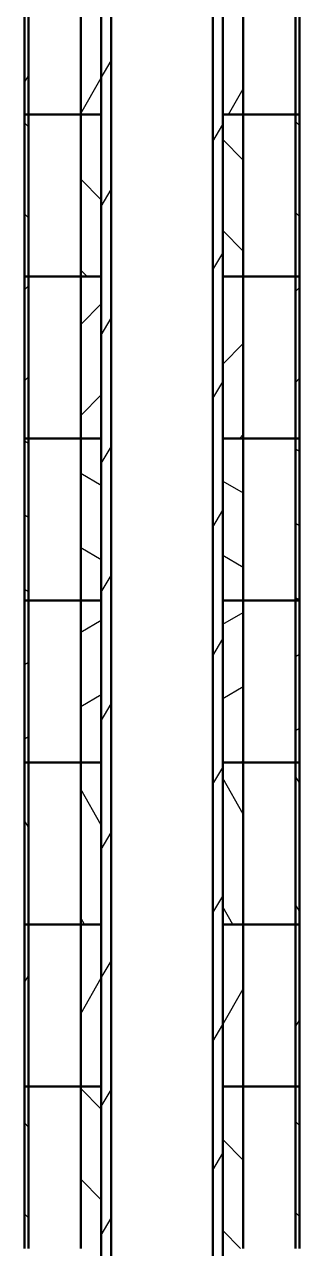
# Model space of a CAD drawing. Header units: millimetres. Extents: x 6662 to 10710, y 10182 to 13222.
# Drawn here: x 8515 to 8685, y 11711 to 12466 of the extents above; entities that cross this region are included whole.
import ezdxf

# ---------------------------------------------------------------- set-up
doc = ezdxf.new("R2010")
doc.units = ezdxf.units.MM
doc.layers.add('ハッチング', color=20, linetype='Continuous', lineweight=25)
doc.layers.add('外形線', color=7, linetype='Continuous', lineweight=50)
pattern_1 = [(240, (7444.034, 9940.564), (34.3704, -19.84375), [])]
pattern_2 = [(135, (7444.034, 9940.564), (-28.0633, -28.0633), [])]
pattern_3 = [(225, (7444.034, 9940.564), (28.0633, -28.0633), [])]
pattern_4 = [(150, (7444.034, 9940.564), (-19.84375, -34.3704), [])]
pattern_5 = [(210, (7444.034, 9940.564), (19.84375, -34.3704), [])]
pattern_6 = [(120, (7444.034, 9940.564), (-34.3704, -19.84375), [])]

msp = doc.modelspace()

# ---------------------------------------------------------------- hatches: boundary and pattern name
at = {"layer": 'ハッチング'}
h = msp.add_hatch(dxfattribs=at)
h.set_pattern_fill('ANSI31', color=256, scale=317.499997, angle=195, style=0)
h.set_pattern_definition(pattern_1)
h.paths.add_polyline_path([(8568.5, 12827.25), (8568.5, 12838.25), (8562.5, 12838.25), (8562.5, 10285.25), (8568.5, 10285.25), (8568.5, 12755.25), (8568.49, 12755.25), (8568.49, 12827.25)])
h = msp.add_hatch(dxfattribs=at)
h.set_pattern_fill('ANSI31', color=256, scale=317.499997, angle=195, style=0)
h.set_pattern_definition(pattern_1)
h.paths.add_polyline_path([(8631.5, 12838.25), (8631.5, 12827.25), (8631.51, 12827.25), (8631.51, 12755.25), (8631.5, 12755.25), (8631.5, 10285.25), (8637.5, 10285.25), (8637.5, 12838.25)])
h = msp.add_hatch(dxfattribs=at)
h.set_pattern_fill('ANSI31', color=256, scale=317.499997, angle=195, style=0)
h.set_pattern_definition(pattern_1)
h.paths.add_polyline_path([(8515, 12510.75), (8515, 12410.75), (8517.5, 12410.75), (8517.5, 12510.75)])
h = msp.add_hatch(dxfattribs=at)
h.set_pattern_fill('ANSI31', color=256, scale=317.499997, angle=195, style=0)
h.set_pattern_definition(pattern_1)
h.paths.add_polyline_path([(8549.75, 12510.75), (8549.75, 12410.75), (8562.5, 12410.75), (8562.5, 12510.75)])
h = msp.add_hatch(dxfattribs=at)
h.set_pattern_fill('ANSI31', color=256, scale=317.499997, angle=195, style=0)
h.set_pattern_definition(pattern_1)
h.paths.add_polyline_path([(8650.25, 12410.75), (8650.25, 12510.75), (8637.5, 12510.75), (8637.5, 12410.75)])
h = msp.add_hatch(dxfattribs=at)
h.set_pattern_fill('ANSI31', color=256, scale=317.499997, angle=195, style=0)
h.set_pattern_definition(pattern_1)
h.paths.add_polyline_path([(8685, 12410.75), (8685, 12510.75), (8682.5, 12510.75), (8682.5, 12410.75)])
h = msp.add_hatch(dxfattribs=at)
h.set_pattern_fill('ANSI31', color=256, scale=317.499997, angle=90, style=0)
h.set_pattern_definition(pattern_2)
h.paths.add_polyline_path([(8515, 12410.75), (8515, 12310.75), (8517.5, 12310.75), (8517.5, 12410.75)])
h = msp.add_hatch(dxfattribs=at)
h.set_pattern_fill('ANSI31', color=256, scale=317.499997, angle=90, style=0)
h.set_pattern_definition(pattern_2)
h.paths.add_polyline_path([(8549.75, 12410.75), (8549.75, 12310.75), (8562.5, 12310.75), (8562.5, 12410.75)])
h = msp.add_hatch(dxfattribs=at)
h.set_pattern_fill('ANSI31', color=256, scale=317.499997, angle=90, style=0)
h.set_pattern_definition(pattern_2)
h.paths.add_polyline_path([(8650.25, 12310.75), (8650.25, 12410.75), (8637.5, 12410.75), (8637.5, 12310.75)])
h = msp.add_hatch(dxfattribs=at)
h.set_pattern_fill('ANSI31', color=256, scale=317.499997, angle=90, style=0)
h.set_pattern_definition(pattern_2)
h.paths.add_polyline_path([(8685, 12310.75), (8685, 12410.75), (8682.5, 12410.75), (8682.5, 12310.75)])
h = msp.add_hatch(dxfattribs=at)
h.set_pattern_fill('ANSI31', color=256, scale=317.499997, angle=180, style=0)
h.set_pattern_definition(pattern_3)
h.paths.add_polyline_path([(8515, 12310.75), (8515, 12210.75), (8517.5, 12210.75), (8517.5, 12310.75)])
h = msp.add_hatch(dxfattribs=at)
h.set_pattern_fill('ANSI31', color=256, scale=317.499997, angle=180, style=0)
h.set_pattern_definition(pattern_3)
h.paths.add_polyline_path([(8549.75, 12310.75), (8549.75, 12210.75), (8562.5, 12210.75), (8562.5, 12310.75)])
h = msp.add_hatch(dxfattribs=at)
h.set_pattern_fill('ANSI31', color=256, scale=317.499997, angle=180, style=0)
h.set_pattern_definition(pattern_3)
h.paths.add_polyline_path([(8650.25, 12210.75), (8650.25, 12310.75), (8637.5, 12310.75), (8637.5, 12210.75)])
h = msp.add_hatch(dxfattribs=at)
h.set_pattern_fill('ANSI31', color=256, scale=317.499997, angle=180, style=0)
h.set_pattern_definition(pattern_3)
h.paths.add_polyline_path([(8685, 12210.75), (8685, 12310.75), (8682.5, 12310.75), (8682.5, 12210.75)])
h = msp.add_hatch(dxfattribs=at)
h.set_pattern_fill('ANSI31', color=256, scale=317.499997, angle=105, style=0)
h.set_pattern_definition(pattern_4)
h.paths.add_polyline_path([(8515, 12210.75), (8515, 12110.75), (8517.5, 12110.75), (8517.5, 12210.75)])
h = msp.add_hatch(dxfattribs=at)
h.set_pattern_fill('ANSI31', color=256, scale=317.499997, angle=105, style=0)
h.set_pattern_definition(pattern_4)
h.paths.add_polyline_path([(8549.75, 12210.75), (8549.75, 12110.75), (8562.5, 12110.75), (8562.5, 12210.75)])
h = msp.add_hatch(dxfattribs=at)
h.set_pattern_fill('ANSI31', color=256, scale=317.499997, angle=105, style=0)
h.set_pattern_definition(pattern_4)
h.paths.add_polyline_path([(8650.25, 12110.75), (8650.25, 12210.75), (8637.5, 12210.75), (8637.5, 12110.75)])
h = msp.add_hatch(dxfattribs=at)
h.set_pattern_fill('ANSI31', color=256, scale=317.499997, angle=105, style=0)
h.set_pattern_definition(pattern_4)
h.paths.add_polyline_path([(8685, 12110.75), (8685, 12210.75), (8682.5, 12210.75), (8682.5, 12110.75)])
h = msp.add_hatch(dxfattribs=at)
h.set_pattern_fill('ANSI31', color=256, scale=317.499997, angle=165, style=0)
h.set_pattern_definition(pattern_5)
h.paths.add_polyline_path([(8515, 12110.75), (8515, 12010.75), (8517.5, 12010.75), (8517.5, 12110.75)])
h = msp.add_hatch(dxfattribs=at)
h.set_pattern_fill('ANSI31', color=256, scale=317.499997, angle=165, style=0)
h.set_pattern_definition(pattern_5)
h.paths.add_polyline_path([(8549.75, 12110.75), (8549.75, 12010.75), (8562.5, 12010.75), (8562.5, 12110.75)])
h = msp.add_hatch(dxfattribs=at)
h.set_pattern_fill('ANSI31', color=256, scale=317.499997, angle=165, style=0)
h.set_pattern_definition(pattern_5)
h.paths.add_polyline_path([(8650.25, 12010.75), (8650.25, 12110.75), (8637.5, 12110.75), (8637.5, 12010.75)])
h = msp.add_hatch(dxfattribs=at)
h.set_pattern_fill('ANSI31', color=256, scale=317.499997, angle=165, style=0)
h.set_pattern_definition(pattern_5)
h.paths.add_polyline_path([(8685, 12010.75), (8685, 12110.75), (8682.5, 12110.75), (8682.5, 12010.75)])
h = msp.add_hatch(dxfattribs=at)
h.set_pattern_fill('ANSI31', color=256, scale=317.499997, angle=75, style=0)
h.set_pattern_definition(pattern_6)
h.paths.add_polyline_path([(8515, 12010.75), (8515, 11910.75), (8517.5, 11910.75), (8517.5, 12010.75)])
h = msp.add_hatch(dxfattribs=at)
h.set_pattern_fill('ANSI31', color=256, scale=317.499997, angle=75, style=0)
h.set_pattern_definition(pattern_6)
h.paths.add_polyline_path([(8549.75, 12010.75), (8549.75, 11910.75), (8562.5, 11910.75), (8562.5, 12010.75)])
h = msp.add_hatch(dxfattribs=at)
h.set_pattern_fill('ANSI31', color=256, scale=317.499997, angle=75, style=0)
h.set_pattern_definition(pattern_6)
h.paths.add_polyline_path([(8650.25, 11910.75), (8650.25, 12010.75), (8637.5, 12010.75), (8637.5, 11910.75)])
h = msp.add_hatch(dxfattribs=at)
h.set_pattern_fill('ANSI31', color=256, scale=317.499997, angle=75, style=0)
h.set_pattern_definition(pattern_6)
h.paths.add_polyline_path([(8685, 11910.75), (8685, 12010.75), (8682.5, 12010.75), (8682.5, 11910.75)])
h = msp.add_hatch(dxfattribs=at)
h.set_pattern_fill('ANSI31', color=256, scale=317.499997, angle=195, style=0)
h.set_pattern_definition(pattern_1)
h.paths.add_polyline_path([(8515, 11910.75), (8515, 11810.75), (8517.5, 11810.75), (8517.5, 11910.75)])
h = msp.add_hatch(dxfattribs=at)
h.set_pattern_fill('ANSI31', color=256, scale=317.499997, angle=195, style=0)
h.set_pattern_definition(pattern_1)
h.paths.add_polyline_path([(8549.75, 11910.75), (8549.75, 11810.75), (8562.5, 11810.75), (8562.5, 11910.75)])
h = msp.add_hatch(dxfattribs=at)
h.set_pattern_fill('ANSI31', color=256, scale=317.499997, angle=195, style=0)
h.set_pattern_definition(pattern_1)
h.paths.add_polyline_path([(8650.25, 11810.75), (8650.25, 11910.75), (8637.5, 11910.75), (8637.5, 11810.75)])
h = msp.add_hatch(dxfattribs=at)
h.set_pattern_fill('ANSI31', color=256, scale=317.499997, angle=195, style=0)
h.set_pattern_definition(pattern_1)
h.paths.add_polyline_path([(8685, 11810.75), (8685, 11910.75), (8682.5, 11910.75), (8682.5, 11810.75)])
h = msp.add_hatch(dxfattribs=at)
h.set_pattern_fill('ANSI31', color=256, scale=317.499997, angle=90, style=0)
h.set_pattern_definition(pattern_2)
h.paths.add_polyline_path([(8515, 11810.75), (8515, 11710.75), (8517.5, 11710.75), (8517.5, 11810.75)])
h = msp.add_hatch(dxfattribs=at)
h.set_pattern_fill('ANSI31', color=256, scale=317.499997, angle=90, style=0)
h.set_pattern_definition(pattern_2)
h.paths.add_polyline_path([(8549.75, 11810.75), (8549.75, 11710.75), (8562.5, 11710.75), (8562.5, 11810.75)])
h = msp.add_hatch(dxfattribs=at)
h.set_pattern_fill('ANSI31', color=256, scale=317.499997, angle=90, style=0)
h.set_pattern_definition(pattern_2)
h.paths.add_polyline_path([(8650.25, 11710.75), (8650.25, 11810.75), (8637.5, 11810.75), (8637.5, 11710.75)])
h = msp.add_hatch(dxfattribs=at)
h.set_pattern_fill('ANSI31', color=256, scale=317.499997, angle=90, style=0)
h.set_pattern_definition(pattern_2)
h.paths.add_polyline_path([(8685, 11710.75), (8685, 11810.75), (8682.5, 11810.75), (8682.5, 11710.75)])

# ---------------------------------------------------------------- linework, layer by layer
at = {"layer": '外形線'}
for p, q in [((8562.5, 12838.25), (8562.5, 10285.25)), ((8637.5, 10285.25), (8637.5, 12838.25)), ((8568.5, 10285.25), (8568.5, 12755.25)), ((8631.5, 12755.25), (8631.5, 10285.25)), ((8515, 12510.75), (8515, 12410.75)), ((8517.5, 12410.75), (8517.5, 12510.75)), ((8549.75, 12510.75), (8549.75, 12410.75)), ((8562.5, 12410.75), (8562.5, 12510.75)), ((8637.5, 12510.75), (8637.5, 12410.75)), ((8650.25, 12410.75), (8650.25, 12510.75)), ((8682.5, 12510.75), (8682.5, 12410.75)), ((8685, 12410.75), (8685, 12510.75)), ((8517.5, 12410.75), (8515, 12410.75)), ((8515, 12410.75), (8515, 12310.75)), ((8515, 12410.75), (8517.5, 12410.75)), ((8517.5, 12310.75), (8517.5, 12410.75)), ((8517.5, 12410.75), (8549.75, 12410.75)), ((8549.75, 12410.75), (8517.5, 12410.75)), ((8562.5, 12410.75), (8549.75, 12410.75)), ((8549.75, 12410.75), (8549.75, 12310.75)), ((8549.75, 12410.75), (8562.5, 12410.75)), ((8562.5, 12310.75), (8562.5, 12410.75)), ((8562.5, 12410.75), (8562.5, 12410.75)), ((8562.5, 12410.75), (8562.5, 12410.75)), ((8637.5, 12410.75), (8637.5, 12310.75)), ((8650.25, 12410.75), (8637.5, 12410.75)), ((8637.5, 12410.75), (8650.25, 12410.75)), ((8650.25, 12310.75), (8650.25, 12410.75)), ((8650.25, 12410.75), (8682.5, 12410.75)), ((8682.5, 12410.75), (8650.25, 12410.75)), ((8685, 12410.75), (8682.5, 12410.75)), ((8682.5, 12410.75), (8682.5, 12310.75)), ((8682.5, 12410.75), (8685, 12410.75)), ((8685, 12310.75), (8685, 12410.75)), ((8517.5, 12310.75), (8515, 12310.75)), ((8515, 12310.75), (8515, 12210.75)), ((8515, 12310.75), (8517.5, 12310.75)), ((8517.5, 12210.75), (8517.5, 12310.75)), ((8517.5, 12310.75), (8549.75, 12310.75)), ((8549.75, 12310.75), (8517.5, 12310.75)), ((8562.5, 12310.75), (8549.75, 12310.75)), ((8549.75, 12310.75), (8549.75, 12210.75)), ((8549.75, 12310.75), (8562.5, 12310.75)), ((8562.5, 12210.75), (8562.5, 12310.75)), ((8562.5, 12310.75), (8562.5, 12310.75)), ((8562.5, 12310.75), (8562.5, 12310.75)), ((8637.5, 12310.75), (8637.5, 12210.75)), ((8650.25, 12310.75), (8637.5, 12310.75)), ((8637.5, 12310.75), (8650.25, 12310.75)), ((8650.25, 12210.75), (8650.25, 12310.75)), ((8650.25, 12310.75), (8682.5, 12310.75)), ((8682.5, 12310.75), (8650.25, 12310.75)), ((8685, 12310.75), (8682.5, 12310.75)), ((8682.5, 12310.75), (8682.5, 12210.75)), ((8682.5, 12310.75), (8685, 12310.75)), ((8685, 12210.75), (8685, 12310.75)), ((8517.5, 12210.75), (8515, 12210.75)), ((8515, 12210.75), (8515, 12110.75)), ((8515, 12210.75), (8517.5, 12210.75)), ((8517.5, 12110.75), (8517.5, 12210.75)), ((8517.5, 12210.75), (8549.75, 12210.75)), ((8549.75, 12210.75), (8517.5, 12210.75)), ((8562.5, 12210.75), (8549.75, 12210.75)), ((8549.75, 12210.75), (8549.75, 12110.75)), ((8549.75, 12210.75), (8562.5, 12210.75)), ((8562.5, 12110.75), (8562.5, 12210.75)), ((8562.5, 12210.75), (8562.5, 12210.75)), ((8562.5, 12210.75), (8562.5, 12210.75)), ((8637.5, 12210.75), (8637.5, 12110.75)), ((8650.25, 12210.75), (8637.5, 12210.75)), ((8637.5, 12210.75), (8650.25, 12210.75)), ((8650.25, 12110.75), (8650.25, 12210.75)), ((8650.25, 12210.75), (8682.5, 12210.75)), ((8682.5, 12210.75), (8650.25, 12210.75)), ((8685, 12210.75), (8682.5, 12210.75)), ((8682.5, 12210.75), (8682.5, 12110.75)), ((8682.5, 12210.75), (8685, 12210.75)), ((8685, 12110.75), (8685, 12210.75)), ((8517.5, 12110.75), (8515, 12110.75)), ((8515, 12110.75), (8515, 12010.75)), ((8515, 12110.75), (8517.5, 12110.75)), ((8517.5, 12010.75), (8517.5, 12110.75)), ((8517.5, 12110.75), (8549.75, 12110.75)), ((8549.75, 12110.75), (8517.5, 12110.75)), ((8562.5, 12110.75), (8549.75, 12110.75)), ((8549.75, 12110.75), (8549.75, 12010.75)), ((8549.75, 12110.75), (8562.5, 12110.75)), ((8562.5, 12010.75), (8562.5, 12110.75)), ((8562.5, 12110.75), (8562.5, 12110.75)), ((8562.5, 12110.75), (8562.5, 12110.75)), ((8637.5, 12110.75), (8637.5, 12010.75)), ((8650.25, 12110.75), (8637.5, 12110.75)), ((8637.5, 12110.75), (8650.25, 12110.75)), ((8650.25, 12010.75), (8650.25, 12110.75)), ((8650.25, 12110.75), (8682.5, 12110.75)), ((8682.5, 12110.75), (8650.25, 12110.75)), ((8685, 12110.75), (8682.5, 12110.75)), ((8682.5, 12110.75), (8682.5, 12010.75)), ((8682.5, 12110.75), (8685, 12110.75)), ((8685, 12010.75), (8685, 12110.75)), ((8517.5, 12010.75), (8515, 12010.75)), ((8515, 12010.75), (8515, 11910.75)), ((8515, 12010.75), (8517.5, 12010.75)), ((8517.5, 11910.75), (8517.5, 12010.75)), ((8517.5, 12010.75), (8549.75, 12010.75)), ((8549.75, 12010.75), (8517.5, 12010.75)), ((8562.5, 12010.75), (8549.75, 12010.75)), ((8549.75, 12010.75), (8549.75, 11910.75)), ((8549.75, 12010.75), (8562.5, 12010.75)), ((8562.5, 11910.75), (8562.5, 12010.75)), ((8562.5, 12010.75), (8562.5, 12010.75)), ((8562.5, 12010.75), (8562.5, 12010.75)), ((8637.5, 12010.75), (8637.5, 11910.75)), ((8650.25, 12010.75), (8637.5, 12010.75)), ((8637.5, 12010.75), (8650.25, 12010.75)), ((8650.25, 11910.75), (8650.25, 12010.75)), ((8650.25, 12010.75), (8682.5, 12010.75)), ((8682.5, 12010.75), (8650.25, 12010.75)), ((8685, 12010.75), (8682.5, 12010.75)), ((8682.5, 12010.75), (8682.5, 11910.75)), ((8682.5, 12010.75), (8685, 12010.75)), ((8685, 11910.75), (8685, 12010.75)), ((8517.5, 11910.75), (8515, 11910.75)), ((8515, 11910.75), (8515, 11810.75)), ((8515, 11910.75), (8517.5, 11910.75)), ((8517.5, 11810.75), (8517.5, 11910.75)), ((8517.5, 11910.75), (8549.75, 11910.75)), ((8549.75, 11910.75), (8517.5, 11910.75)), ((8562.5, 11910.75), (8549.75, 11910.75)), ((8549.75, 11910.75), (8549.75, 11810.75)), ((8549.75, 11910.75), (8562.5, 11910.75)), ((8562.5, 11810.75), (8562.5, 11910.75)), ((8562.5, 11910.75), (8562.5, 11910.75)), ((8562.5, 11910.75), (8562.5, 11910.75)), ((8637.5, 11910.75), (8637.5, 11810.75)), ((8650.25, 11910.75), (8637.5, 11910.75)), ((8637.5, 11910.75), (8650.25, 11910.75)), ((8650.25, 11810.75), (8650.25, 11910.75)), ((8650.25, 11910.75), (8682.5, 11910.75)), ((8682.5, 11910.75), (8650.25, 11910.75)), ((8685, 11910.75), (8682.5, 11910.75)), ((8682.5, 11910.75), (8682.5, 11810.75)), ((8682.5, 11910.75), (8685, 11910.75)), ((8685, 11810.75), (8685, 11910.75)), ((8517.5, 11810.75), (8515, 11810.75)), ((8515, 11810.75), (8515, 11710.75)), ((8515, 11810.75), (8517.5, 11810.75)), ((8517.5, 11710.75), (8517.5, 11810.75)), ((8517.5, 11810.75), (8549.75, 11810.75)), ((8549.75, 11810.75), (8517.5, 11810.75)), ((8562.5, 11810.75), (8549.75, 11810.75)), ((8549.75, 11810.75), (8549.75, 11710.75)), ((8549.75, 11810.75), (8562.5, 11810.75)), ((8562.5, 11710.75), (8562.5, 11810.75)), ((8562.5, 11810.75), (8562.5, 11810.75)), ((8562.5, 11810.75), (8562.5, 11810.75)), ((8637.5, 11810.75), (8637.5, 11710.75)), ((8650.25, 11810.75), (8637.5, 11810.75)), ((8637.5, 11810.75), (8650.25, 11810.75)), ((8650.25, 11710.75), (8650.25, 11810.75)), ((8650.25, 11810.75), (8682.5, 11810.75)), ((8682.5, 11810.75), (8650.25, 11810.75)), ((8685, 11810.75), (8682.5, 11810.75)), ((8682.5, 11810.75), (8682.5, 11710.75)), ((8682.5, 11810.75), (8685, 11810.75)), ((8685, 11710.75), (8685, 11810.75))]:
    msp.add_line(p, q, dxfattribs=at).dxf.unprotected_set("ltscale", 0)

doc.saveas('drawing.dxf')
